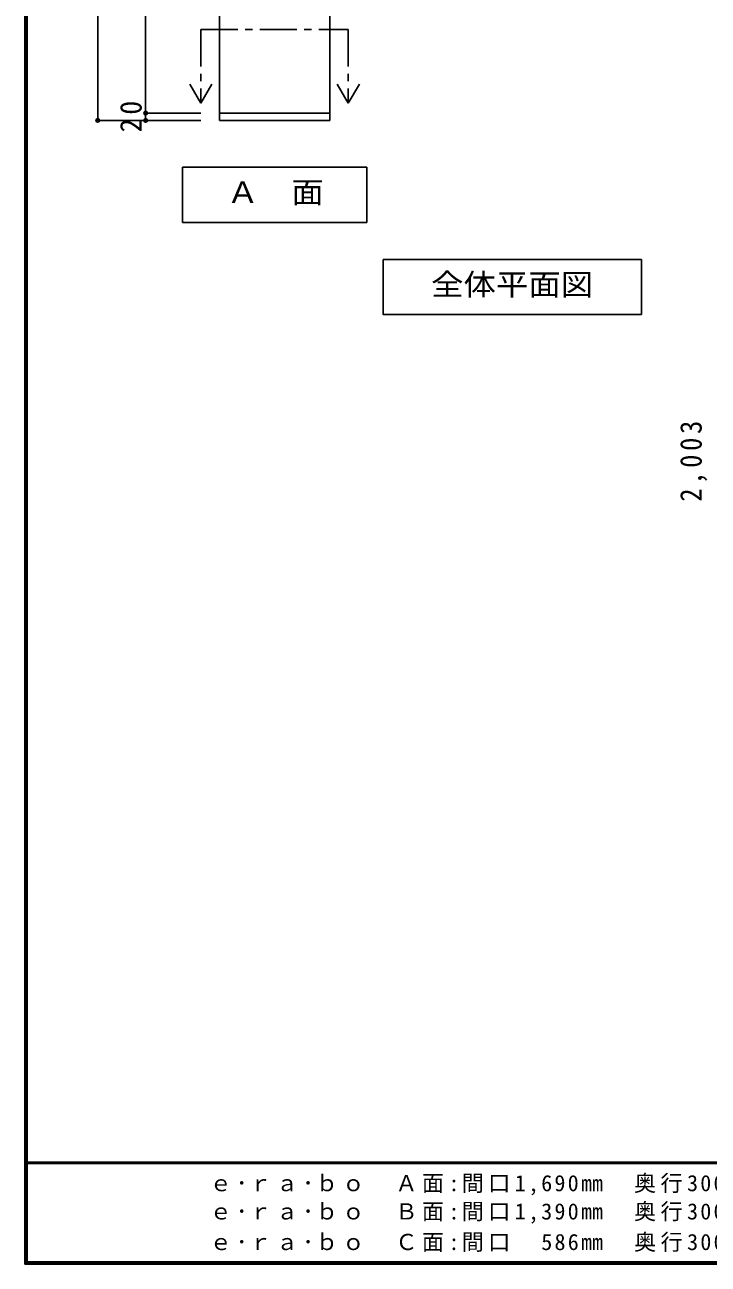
# Model space of a CAD drawing. Units: millimetres at full size, sheet at 1:20; details may follow other scales. Extents: x -8210 to 8210, y -2455 to 3200.
# Drawn here: x -8210 to -6355, y -2387 to 977 of the extents above; entities that cross this region are included whole.
import ezdxf
from ezdxf.enums import TextEntityAlignment as Align

# ---------------------------------------------------------------- set-up
doc = ezdxf.new("R2010")
doc.units = ezdxf.units.MM
doc.header["$LTSCALE"] = 20
doc.header["$PDMODE"] = 32
doc.header["$PDSIZE"] = 10
doc.linetypes.add('CHAIN1', pattern=[8, 5, -1, 1, -1])
for name, color, linetype in [('0-2_本体', 2, 'Continuous'), ('0-3_固定棚', 3, 'Continuous'), ('0-A_文字', 7, 'Continuous'), ('0-B_寸法', 4, 'Continuous'), ('F-1_枠', 6, 'Continuous'), ('F-A_文字', 7, 'Continuous')]:
    doc.layers.add(name, color=color, linetype=linetype)
doc.styles.add('ＭＳ ゴシック', font='')
doc.styles.get('ＭＳ ゴシック').set_extended_font_data('MS Gothic')

msp = doc.modelspace()

# ---------------------------------------------------------------- linework, layer by layer
at = {"layer": '0-2_本体', "color": 3}
msp.add_line((-7381.99, 717.29), (-7381.99, 2407.29), dxfattribs=at)
at = {"layer": '0-2_本体'}
for p, q in [((-7681.99, 717.29), (-7681.99, 737.29)), ((-7381.99, 717.29), (-7681.99, 717.29))]:
    msp.add_line(p, q, dxfattribs=at)
msp.add_lwpolyline([(-7381.99, 717.29), (-7381.99, 737.29), (-7681.99, 737.29)], dxfattribs=at)
at = {"layer": '0-3_固定棚'}
msp.add_line((-7681.99, 717.29), (-7681.99, 2407.29), dxfattribs=at)
at = {"layer": '0-A_文字', "linetype": 'CHAIN1'}
for p, q in [((-7731.99, 963.79), (-7731.99, 763.79)), ((-7731.99, 963.79), (-7331.99, 963.79)), ((-7331.99, 963.79), (-7331.99, 763.79))]:
    msp.add_line(p, q, dxfattribs=at)
at = {"layer": '0-A_文字'}
for p, q in [((-7731.99, 763.79), (-7761.99, 815.75)), ((-7731.99, 763.79), (-7701.99, 815.75)), ((-7331.99, 763.79), (-7361.99, 815.75)), ((-7331.99, 763.79), (-7301.99, 815.75)), ((-7281.39, 590.29), (-7782.39, 590.29)), ((-7782.39, 590.29), (-7782.39, 440.29)), ((-7281.39, 590.29), (-7281.39, 440.29)), ((-7782.39, 440.29), (-7281.39, 440.29)), ((-6536.39, 340.29), (-7237.39, 340.29)), ((-6536.39, 340.29), (-6536.39, 190.29))]:
    msp.add_line(p, q, dxfattribs=at)
msp.add_lwpolyline([(-7237.39, 340.29), (-7237.39, 190.29), (-6536.39, 190.29)], dxfattribs=at)
at = {"layer": '0-B_寸法'}
for p, q in [((-8011.99, 717.29), (-8011.99, 2407.29)), ((-7881.99, 737.29), (-7881.99, 1677.29)), ((-8011.99, 717.29), (-7881.99, 717.29)), ((-7881.99, 717.29), (-7881.99, 737.29)), ((-7881.99, 737.29), (-7731.99, 737.29)), ((-7881.99, 717.29), (-7731.99, 717.29))]:
    msp.add_line(p, q, dxfattribs=at)
at = {"layer": '0-B_寸法', "color": 7}
for p in [(-7881.99, 737.29), (-8011.99, 717.29), (-7881.99, 717.29)]:
    msp.add_point(p, dxfattribs=at)
at = {"layer": 'F-1_枠'}
for p, q in [((-8210, 3199.53), (-8210, -2387.14)), ((-8206.67, 3199.53), (-8206.67, -2387.14)), ((-8203.33, 3199.53), (-8203.33, -2387.14)), ((-410, -2110.47), (-8210, -2110.47)), ((-410, -2113.8), (-8210, -2113.8)), ((-410, -2380.47), (-8210, -2380.47)), ((-410, -2383.8), (-8210, -2383.8)), ((-410, -2387.14), (-8210, -2387.14))]:
    msp.add_line(p, q, dxfattribs=at)

# ---------------------------------------------------------------- texts
at = {"layer": '0-A_文字', "style": 'ＭＳ ゴシック', "width": 1.1}
for s, p in [('Ａ\u3000面', (-7662.39, 475.29)), ('全体平面図', (-7107.39, 225.29))]:
    msp.add_text(s, height=58.65, dxfattribs=at).set_placement(p, align=Align.BOTTOM_LEFT)
at = {"layer": '0-B_寸法', "color": 7, "char_height": 58.65, "attachment_point": 7, "rotation": 90, "style": 'ＭＳ ゴシック'}
for s, insert in [('\\T1.27;\\W0.95;20', (-7891.99, 684.79)), ('\\T1.28;\\W0.9;2,003', (-6357.87, -317.53))]:
    msp.add_mtext(s, dxfattribs=dict(at, insert=insert))
at = {"layer": 'F-A_文字', "char_height": 43.99, "attachment_point": 7, "style": 'ＭＳ ゴシック'}
for s, insert in [('\\T1.2;ｅ･ｒａ･ｂｏ\u3000Ａ面:間口1,690㎜\u3000奥行300㎜\u3000設置条件:両壁ｘフロート', (-7708.36, -2200.47)), ('\\T1.2;ｅ･ｒａ･ｂｏ\u3000Ｂ面:間口1,390㎜\u3000奥行300㎜\u3000設置条件:両壁ｘフロート', (-7708.36, -2277.14)), ('\\T1.2;ｅ･ｒａ･ｂｏ\u3000Ｃ面:間口\u3000586㎜\u3000奥行300㎜\u3000設置条件:片壁ｘフロート', (-7708.36, -2353.8))]:
    msp.add_mtext(s, dxfattribs=dict(at, insert=insert))

doc.saveas('drawing.dxf')
